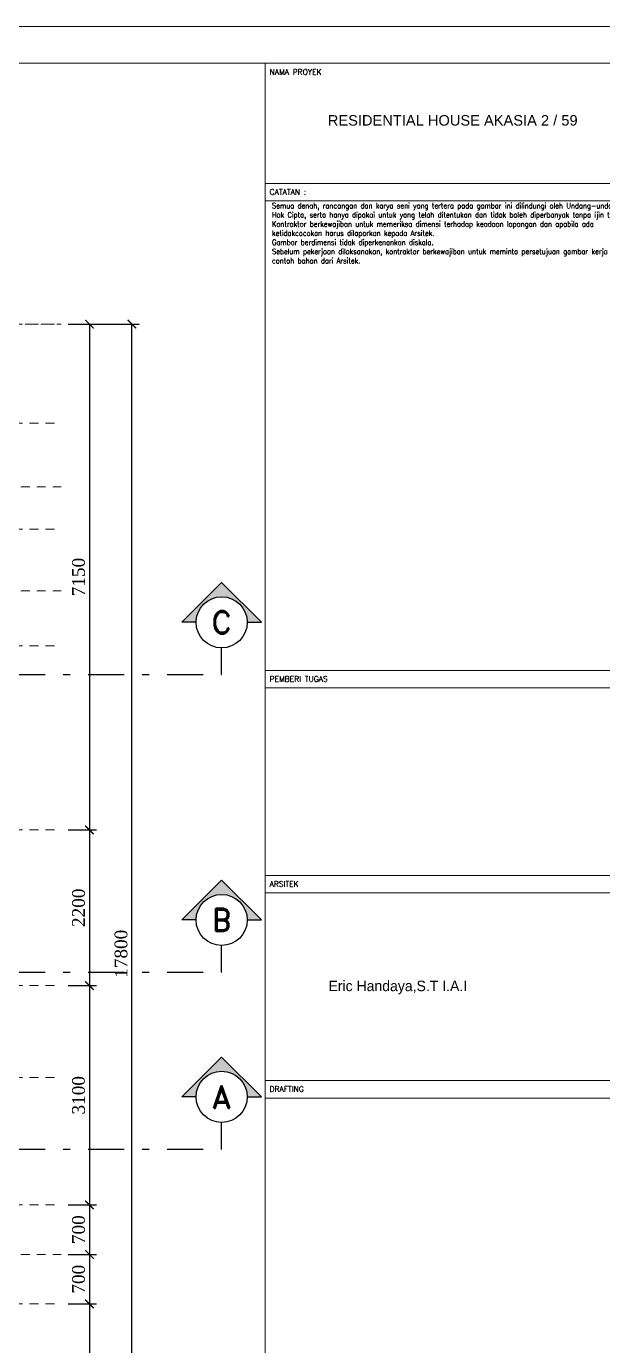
# Model space of a CAD drawing. Header units: millimetres. Extents: x -9564 to 494436, y -140371 to 4257.
# Drawn here: x 88.02 to 96.15, y 112.2 to 130.85 of the extents above; entities that cross this region are included whole.
import ezdxf
from ezdxf.enums import TextEntityAlignment as Align

# ---------------------------------------------------------------- set-up
doc = ezdxf.new("R2010")
doc.units = ezdxf.units.MM
doc.header["$MEASUREMENT"] = 0
for name, pattern in [('DASHDOTX2', [50.8, 25.4, -12.7, 0, -12.7]), ('DASHED2', [0.375, 0.25, -0.125]), ('HIDDEN2', [0.1875, 0.125, -0.0625])]:
    doc.linetypes.add(name, pattern=pattern)
doc.layers.get('DEFPOINTS').update_dxf_attribs({"lineweight": 18})
doc.layers.add('1', color=5, linetype='Continuous')
for name, color, linetype, lineweight in [('AS', 8, 'HIDDEN2', 5), ('DIM', 1, 'Continuous', 5), ('KOP', 7, 'Continuous', 80), ('LEGEND', 1, 'DASHED2', 50), ('XR-KOP A3_MOZART$0$A-TXTKOP', 3, 'Continuous', 5), ('XR-KOP A3_MOZART$0$KOP-A1$0$A-GRSKOP', 1, 'Continuous', 5), ('XR-KOP A3_MOZART$0$KOP-A1$0$A-TXTKOP', 3, 'Continuous', 5)]:
    doc.layers.add(name, color=color, linetype=linetype, lineweight=lineweight)
doc.styles.add('HAND', font='ROMAND.SHX', dxfattribs={"width": 0.8, "height": 250})
doc.styles.add('ROMAND', font='romand.shx', dxfattribs={"width": 0.7})
doc.styles.add('style2', font='times.ttf', dxfattribs={"height": 0.18})
doc.styles.add('XR-KOP A3_MOZART$0$KOP-A1$0$DIM100', font='SIMPLEX.shx', dxfattribs={"width": 0.8, "height": 250})
doc.styles.add('XR-KOP A3_MOZART$0$KOP-A1$0$ROMANS', font='romans.shx', dxfattribs={"height": 200})
doc.styles.add('XR-KOP A3_MOZART$0$ROMAND', font='romand.shx', dxfattribs={"height": 2, "bigfont": 'bigfont.shx'})
doc.dimstyles.new('ISO-25', dxfattribs={"dimtxt": 0.18, "dimasz": 0.12, "dimexe": 0.1, "dimexo": 0.1, "dimgap": 0.0625, "dimtad": 1, "dimtoh": 1, "dimdec": 0, "dimlfac": 1000, "dimtxsty": 'style2', "dimblk": 'ARCHTICK', "dimcen": 0.15, "dimclrd": 1, "dimclre": 1, "dimclrt": 4, "dimadec": 0, "dimazin": 0, "dimtfac": 1, "dimtdec": 0, "dimtmove": 0, "dimatfit": 3, "dimldrblk": 'OBLIQUE', "dimfxl": 1, "dimarcsym": 0})

# ---------------------------------------------------------------- blocks, each defined once
blk = doc.blocks.new('as2')
at = {"layer": 'AS'}
for p, q in [((242.945, 162.978), (256.215, 162.978)), ((245.805, 162.978), (256.215, 162.978)), ((242.945, 161.578), (256.215, 161.578)), ((242.371, 160.678), (256.215, 160.678)), ((242.945, 160.078), (256.215, 160.078)), ((242.371, 159.208), (256.215, 159.208)), ((242.945, 158.428), (256.215, 158.428)), ((242.945, 155.828), (256.215, 155.828)), ((242.945, 153.628), (256.215, 153.628)), ((242.945, 152.328), (256.215, 152.328)), ((242.945, 150.528), (256.215, 150.528)), ((242.371, 149.828), (256.215, 149.828)), ((242.945, 149.128), (256.215, 149.128))]:
    blk.add_line(p, q, dxfattribs=at)
blk = doc.blocks.new('hsdh')
at = {"layer": 'XR-KOP A3_MOZART$0$KOP-A1$0$A-GRSKOP', "linetype": 'Continuous', "lineweight": 5}
for p, q in [((140385, 56660), (140385, 82138)), ((140385, 80618), (145017, 80618)), ((140385, 74466), (145017, 74466)), ((140385, 74244), (145017, 74244)), ((140385, 71876), (145017, 71876)), ((140385, 71654), (145017, 71654)), ((140385, 69286), (145017, 69286)), ((140385, 69063), (145017, 69063))]:
    blk.add_line(p, q, dxfattribs=at)
at = {"layer": 'XR-KOP A3_MOZART$0$KOP-A1$0$A-GRSKOP', "color": 0, "linetype": 'Continuous', "lineweight": 5}
blk.add_lwpolyline([(145480, 82601), (107945, 82601), (107945, 56197), (145480, 56197)], close=True, dxfattribs=at)
at = {"layer": 'XR-KOP A3_MOZART$0$KOP-A1$0$A-GRSKOP', "color": 5, "linetype": 'Continuous', "lineweight": 5}
blk.add_lwpolyline([(145017, 82138), (108409, 82138), (108409, 56660), (145017, 56660)], close=True, dxfattribs=at)
at = {"layer": 'XR-KOP A3_MOZART$0$KOP-A1$0$A-GRSKOP', "linetype": 'Continuous', "lineweight": 5}
blk.add_lwpolyline([(145017, 80396), (140385, 80396)], dxfattribs=at)
at = {"layer": 'KOP', "color": 7, "char_height": 132.26, "attachment_point": 1, "style": 'style2'}
for s, insert in [('{\\fArial|b0|i0|c0|p34;RESIDENTIAL HOUSE AKASIA 2 / 59}', (141177, 81480)), ('{\\fBankGothic Lt BT|b0|i0|c0|p34;Eric Handaya,S.T I.A.I}', (141186, 70546))]:
    blk.add_mtext(s, dxfattribs=dict(at, insert=insert))
at = {"layer": 'XR-KOP A3_MOZART$0$KOP-A1$0$A-TXTKOP', "lineweight": 5, "style": 'XR-KOP A3_MOZART$0$KOP-A1$0$ROMANS'}
for s, height, p in [('NAMA PROYEK', 69.49, (140443, 81990)), ('CATATAN :', 69.5, (140443, 80475)), ('PEMBERI TUGAS', 69.49, (140443, 74323)), ('ARSITEK', 69.5, (140443, 71733)), ('DRAFTING', 69.5, (140443, 69142))]:
    blk.add_text(s, height=height, dxfattribs=at).set_placement(p)
at = {"layer": 'XR-KOP A3_MOZART$0$KOP-A1$0$A-TXTKOP', "insert": (140473, 80371), "char_height": 69.485, "width": 4456.22, "attachment_point": 1, "style": 'XR-KOP A3_MOZART$0$KOP-A1$0$DIM100'}
blk.add_mtext('Semua denah, rancangan dan karya seni yang tertera pada gambar ini dilindungi oleh Undang-undang Hak Cipta, serta hanya dipakai untuk yang telah ditentukan dan tidak boleh diperbanyak tanpa ijin tertulis.\\PKontraktor berkewajiban untuk memeriksa dimensi terhadap keadaan lapangan dan apabila ada ketidakcocokan harus dilaporkan kepada Arsitek.\\PGambar berdimensi tidak diperkenankan diskala.\\PSebelum pekerjaan dilaksanakan, kontraktor berkewajiban untuk meminta persetujuan gambar kerja dan contoh bahan dari Arsitek.', dxfattribs=at)
blk = doc.blocks.new('_ArchTick')
at = {"color": 0, "linetype": 'ByBlock', "const_width": 0.15}
blk.add_lwpolyline([(-0.5, -0.5), (0.5, 0.5)], dxfattribs=at)
blk = doc.blocks.new('*D609')
at = {"layer": 'DEFPOINTS', "color": 0, "transparency": 16777216}
for p in [(311.818, 168.872), (311.818, 161.722), (312.218, 161.722)]:
    blk.add_point(p, dxfattribs=at)
at = {"layer": 'DIM', "color": 1, "lineweight": -2, "transparency": 16777216}
for p, q in [((311.918, 168.872), (312.318, 168.872)), ((312.218, 168.872), (312.218, 161.722)), ((311.918, 161.722), (312.318, 161.722))]:
    blk.add_line(p, q, dxfattribs=at)
at = {"layer": 'DIM', "color": 1, "lineweight": -2, "transparency": 16777216, "xscale": 0.12, "yscale": 0.12, "zscale": 0.12}
for p, rotation in [((312.218, 168.872), 90), ((312.218, 161.722), 270)]:
    blk.add_blockref('_ArchTick', p, dxfattribs=dict(at, rotation=rotation))
at = {"layer": 'DIM', "color": 4, "transparency": 16777216, "insert": (312.064, 165.297), "char_height": 0.18, "attachment_point": 5, "rotation": 90, "style": 'style2'}
blk.add_mtext('7150', dxfattribs=at)
blk = doc.blocks.new('_Oblique')
at = {"color": 0, "linetype": 'ByBlock', "lineweight": -2}
blk.add_line((-0.5, -0.5), (0.5, 0.5), dxfattribs=at)
blk = doc.blocks.new('*D610')
at = {"layer": 'DEFPOINTS', "color": 0, "transparency": 16777216}
for p in [(311.818, 161.722), (311.818, 159.522), (312.218, 159.522)]:
    blk.add_point(p, dxfattribs=at)
at = {"layer": 'DIM', "color": 1, "lineweight": -2, "transparency": 16777216}
for p, q in [((311.918, 161.722), (312.318, 161.722)), ((312.218, 161.722), (312.218, 159.522)), ((311.918, 159.522), (312.318, 159.522))]:
    blk.add_line(p, q, dxfattribs=at)
at = {"layer": 'DIM', "color": 1, "lineweight": -2, "transparency": 16777216, "xscale": 0.12, "yscale": 0.12, "zscale": 0.12}
for p, rotation in [((312.218, 161.722), 90), ((312.218, 159.522), 270)]:
    blk.add_blockref('_ArchTick', p, dxfattribs=dict(at, rotation=rotation))
at = {"layer": 'DIM', "color": 4, "transparency": 16777216, "insert": (312.064, 160.622), "char_height": 0.18, "attachment_point": 5, "rotation": 90, "style": 'style2'}
blk.add_mtext('2200', dxfattribs=at)
blk = doc.blocks.new('*D611')
at = {"layer": 'DEFPOINTS', "color": 0, "transparency": 16777216}
for p in [(311.818, 159.522), (311.818, 156.422), (312.218, 156.422)]:
    blk.add_point(p, dxfattribs=at)
at = {"layer": 'DIM', "color": 1, "lineweight": -2, "transparency": 16777216}
for p, q in [((311.918, 159.522), (312.318, 159.522)), ((312.218, 159.522), (312.218, 156.422)), ((311.918, 156.422), (312.318, 156.422))]:
    blk.add_line(p, q, dxfattribs=at)
at = {"layer": 'DIM', "color": 1, "lineweight": -2, "transparency": 16777216, "xscale": 0.12, "yscale": 0.12, "zscale": 0.12}
for p, rotation in [((312.218, 159.522), 90), ((312.218, 156.422), 270)]:
    blk.add_blockref('_ArchTick', p, dxfattribs=dict(at, rotation=rotation))
at = {"layer": 'DIM', "color": 4, "transparency": 16777216, "insert": (312.064, 157.972), "char_height": 0.18, "attachment_point": 5, "rotation": 90, "style": 'style2'}
blk.add_mtext('3100', dxfattribs=at)
blk = doc.blocks.new('*D612')
at = {"layer": 'DEFPOINTS', "color": 0, "transparency": 16777216}
for p in [(311.818, 155.722), (311.818, 155.022), (312.218, 155.022)]:
    blk.add_point(p, dxfattribs=at)
at = {"layer": 'DIM', "color": 1, "lineweight": -2, "transparency": 16777216}
for p, q in [((311.918, 155.722), (312.318, 155.722)), ((312.218, 155.722), (312.218, 155.022)), ((311.918, 155.022), (312.318, 155.022))]:
    blk.add_line(p, q, dxfattribs=at)
at = {"layer": 'DIM', "color": 1, "lineweight": -2, "transparency": 16777216, "xscale": 0.12, "yscale": 0.12, "zscale": 0.12}
for p, rotation in [((312.218, 155.722), 90), ((312.218, 155.022), 270)]:
    blk.add_blockref('_ArchTick', p, dxfattribs=dict(at, rotation=rotation))
at = {"layer": 'DIM', "color": 4, "transparency": 16777216, "insert": (312.064, 155.372), "char_height": 0.18, "attachment_point": 5, "rotation": 90, "style": 'style2'}
blk.add_mtext('700', dxfattribs=at)
blk = doc.blocks.new('*D619')
at = {"layer": 'DEFPOINTS', "color": 0, "transparency": 16777216}
for p in [(311.818, 155.022), (311.818, 151.072), (312.218, 151.072)]:
    blk.add_point(p, dxfattribs=at)
at = {"layer": 'DIM', "color": 1, "lineweight": -2, "transparency": 16777216}
for p, q in [((311.918, 155.022), (312.318, 155.022)), ((312.218, 155.022), (312.218, 151.072)), ((311.918, 151.072), (312.318, 151.072))]:
    blk.add_line(p, q, dxfattribs=at)
at = {"layer": 'DIM', "color": 1, "lineweight": -2, "transparency": 16777216, "xscale": 0.12, "yscale": 0.12, "zscale": 0.12}
for p, rotation in [((312.218, 155.022), 90), ((312.218, 151.072), 270)]:
    blk.add_blockref('_ArchTick', p, dxfattribs=dict(at, rotation=rotation))
at = {"layer": 'DIM', "color": 4, "transparency": 16777216, "insert": (312.064, 153.047), "char_height": 0.18, "attachment_point": 5, "rotation": 90, "style": 'style2'}
blk.add_mtext('3950', dxfattribs=at)
blk = doc.blocks.new('*D620')
at = {"layer": 'DEFPOINTS', "color": 0, "transparency": 16777216}
for p in [(312.218, 168.872), (312.818, 168.872), (312.218, 151.072)]:
    blk.add_point(p, dxfattribs=at)
at = {"layer": 'DIM', "color": 1, "lineweight": -2, "transparency": 16777216}
for p, q in [((312.318, 168.872), (312.918, 168.872)), ((312.818, 151.072), (312.818, 168.872)), ((312.318, 151.072), (312.918, 151.072))]:
    blk.add_line(p, q, dxfattribs=at)
at = {"layer": 'DIM', "color": 1, "lineweight": -2, "transparency": 16777216, "xscale": 0.12, "yscale": 0.12, "zscale": 0.12}
for p, rotation in [((312.818, 168.872), 90), ((312.818, 151.072), 270)]:
    blk.add_blockref('_ArchTick', p, dxfattribs=dict(at, rotation=rotation))
at = {"layer": 'DIM', "color": 4, "transparency": 16777216, "insert": (312.664, 159.972), "char_height": 0.18, "attachment_point": 5, "rotation": 90, "style": 'style2'}
blk.add_mtext('17800', dxfattribs=at)
blk = doc.blocks.new('*D636')
at = {"color": 1, "lineweight": -2, "transparency": 16777216}
for p, q in [((311.918, 156.422), (312.318, 156.422)), ((312.218, 156.422), (312.218, 155.722)), ((311.918, 155.722), (312.318, 155.722))]:
    blk.add_line(p, q, dxfattribs=at)
at = {"layer": 'DEFPOINTS', "color": 0, "transparency": 16777216}
for p in [(311.818, 156.422), (311.818, 155.722), (312.218, 155.722)]:
    blk.add_point(p, dxfattribs=at)
at = {"color": 1, "lineweight": -2, "transparency": 16777216, "xscale": 0.12, "yscale": 0.12, "zscale": 0.12}
for p, rotation in [((312.218, 156.422), 90), ((312.218, 155.722), 270)]:
    blk.add_blockref('_ArchTick', p, dxfattribs=dict(at, rotation=rotation))
at = {"color": 4, "transparency": 16777216, "insert": (312.064, 156.072), "char_height": 0.18, "attachment_point": 5, "rotation": 90, "style": 'style2'}
blk.add_mtext('700', dxfattribs=at)
blk = doc.blocks.new('ARAH-4')
blk.add_hatch(color=8).paths.add_polyline_path([(-4.5, 0), (-7, 0), (0, -7), (7, 0), (4.5, 0, -1)])
at = {"color": 9}
for p, q in [((0, -7), (-7, 0)), ((-4.5, 0), (-7, 0)), ((0, -7), (7, 0)), ((4.5, 0), (7, 0))]:
    blk.add_line(p, q, dxfattribs=at)
blk.add_circle((0, 0), 4.5, dxfattribs=at)
at = {"color": 4, "style": 'ROMAND'}
blk.add_attdef('A', text='', height=4, dxfattribs=at).set_placement((0, 0), align=Align.MIDDLE_CENTER)
blk = doc.blocks.new('pot2')
at = {"layer": '1', "linetype": 'DASHDOTX2', "ltscale": 0.02}
for points in [[(160.243, 164.296), (160.243, 163.919), (176.635, 163.919), (176.635, 164.296)], [(160.243, 160.089), (160.243, 159.712), (176.635, 159.712), (176.635, 160.089)], [(160.243, 157.589), (160.243, 157.212), (176.635, 157.212), (176.635, 157.589)]]:
    blk.add_lwpolyline(points, dxfattribs=at)
ref = blk.add_blockref('ARAH-4', (176.635, 164.657), dxfattribs=dict(xscale=0.080219464717514, yscale=0.080219464717514, zscale=0.080219464717514, rotation=180))
ref.add_attrib('A', 'C', dxfattribs={"color": 4, "height": 0.321, "style": 'ROMAND'}).set_placement((176.635, 164.657), align=Align.MIDDLE_CENTER)
ref = blk.add_blockref('ARAH-4', (176.635, 160.45), dxfattribs=dict(xscale=0.080219464717514, yscale=0.080219464717514, zscale=0.080219464717514, rotation=180))
ref.add_attrib('A', 'B', dxfattribs={"color": 4, "height": 0.321, "style": 'ROMAND'}).set_placement((176.635, 160.45), align=Align.MIDDLE_CENTER)
ref = blk.add_blockref('ARAH-4', (176.635, 157.95), dxfattribs=dict(xscale=0.080219464717514, yscale=0.080219464717514, zscale=0.080219464717514, rotation=180))
ref.add_attrib('A', 'A', dxfattribs={"color": 4, "height": 0.321, "style": 'ROMAND'}).set_placement((176.635, 157.95), align=Align.MIDDLE_CENTER)
blk = doc.blocks.new('dim5')
dim = blk.add_linear_dim(base=(312.2178, 155.7224), p1=(311.8177, 156.4224), p2=(311.8177, 155.7224), angle=90, dimstyle='ISO-25')
dim.commit()
dim.dimension.update_dxf_attribs({"geometry": '*D636', "text_midpoint": (312.0635, 156.0724)})
at = {"layer": 'DIM'}
for base, p1, p2, picture, middle in [((312.2178, 161.7224), (311.8177, 168.8724), (311.8177, 161.7224), '*D609', (312.0635, 165.2974)), ((312.8178, 168.8724), (312.2178, 151.0724), (312.2178, 168.8724), '*D620', (312.6635, 159.9724)), ((312.2178, 159.5224), (311.8177, 161.7224), (311.8177, 159.5224), '*D610', (312.0638, 160.6224)), ((312.2178, 156.4224), (311.8177, 159.5224), (311.8177, 156.4224), '*D611', (312.0638, 157.9724)), ((312.2178, 155.0224), (311.8177, 155.7224), (311.8177, 155.0224), '*D612', (312.0635, 155.3724)), ((312.2178, 151.0724), (311.8177, 155.0224), (311.8177, 151.0724), '*D619', (312.0635, 153.0474))]:
    dim = blk.add_linear_dim(base=base, p1=p1, p2=p2, angle=90, dimstyle='ISO-25', dxfattribs=at)
    dim.commit()
    dim.dimension.update_dxf_attribs({"geometry": picture, "text_midpoint": middle})
blk = doc.blocks.new('A$C2a879c63')
for name, p in [('pot2', (-56.9483, -143.5351)), ('dim5', (-194.3974, -143.5351))]:
    blk.add_blockref(name, p)
at = {"layer": 'AS'}
blk.add_blockref('as2', (-138.7946, -137.6403), dxfattribs=at)
at = {"layer": 'LEGEND', "xscale": 0.00111896417510141, "yscale": 0.00111896417510141, "zscale": 0.00111896417510141}
blk.add_blockref('hsdh', (-36.787, -62.8819), dxfattribs=at)
at = {"color": 4, "style": 'HAND'}
for tag, height, rotation, p in [('DRY.WASHER', 0.054, 0, (11.9366, 24.9122)), ('PATIO', 0.135, 0, (20.9666, 21.5696)), ('GENSET', 0.135, 0, (18.2157, 17.1045)), ('PLANTERBOX', 0.135, 90, (22.169, 13.2959)), ('PLANTERBOX', 0.135, 0, (18.5224, 11.5633)), ('PATIO', 0.135, 0, (400.0395, 10.821)), ('CARPORT', 0.135, 0, (12.157, 9.7744)), ('CARPORT', 0.135, 0, (20.6202, 9.7744))]:
    blk.add_attdef(tag, text='', height=height, rotation=rotation, dxfattribs=at).set_placement(p, align=Align.MIDDLE)
at = {"layer": 'XR-KOP A3_MOZART$0$A-TXTKOP', "style": 'XR-KOP A3_MOZART$0$ROMAND'}
for tag, p in [('1:200', (37.0468, 3.1879)), ('1:100', (79.0468, 3.1879)), ('1:100', (121.0468, 3.1879)), ('1:100', (163.0468, 3.1879)), ('1:100', (205.0468, 3.1879)), ('1:100', (247.0468, 3.1879)), ('1:100', (289.0468, 3.1879)), ('1:100', (331.0468, 3.1879)), ('1:100', (373.0468, 3.1879)), ('1:100', (415.0468, 3.1879)), ('1:100', (457.0468, 3.1879)), ('1:100', (499.0468, 3.1879))]:
    blk.add_attdef(tag, text='', height=0.1296, dxfattribs=at).set_placement(p, align=Align.MIDDLE)

msp = doc.modelspace()

# ---------------------------------------------------------------- block references
msp.add_blockref('A$C2a879c63', (-28.9148, 101.3058))

doc.saveas('drawing.dxf')
